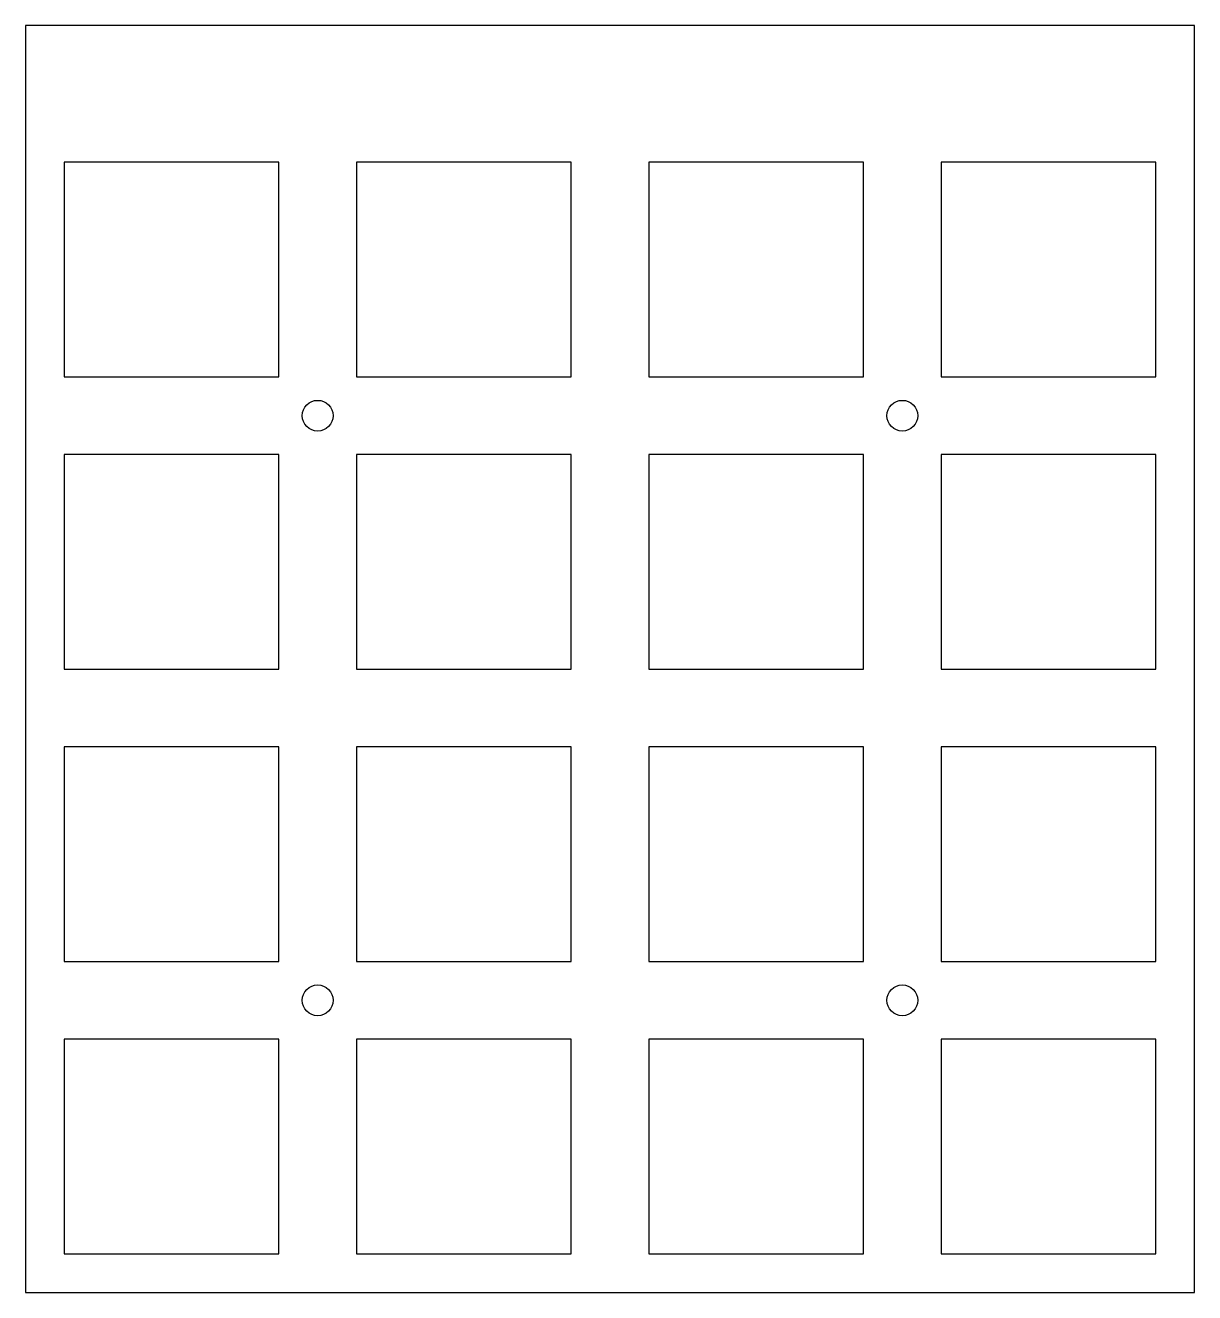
# Model space of a CAD drawing. Header units: millimetres. Extents: x 0 to 76.2, y -98.8 to -16.2.
import ezdxf

# ---------------------------------------------------------------- set-up
doc = ezdxf.new("R2010")
doc.units = ezdxf.units.MM
doc.layers.get('0').update_dxf_attribs({"linetype": 'CONTINUOUS'})

msp = doc.modelspace()

# ---------------------------------------------------------------- linework, layer by layer
for points in [[(76.2002, -16.23375), (0.0002, -16.23375), (0.0002, -98.82226), (76.2002, -98.82226)], [(16.52488, -25.14726), (2.52488, -25.14726), (2.52488, -39.14726), (16.52488, -39.14726)], [(35.57488, -25.14726), (21.57488, -25.14726), (21.57488, -39.14726), (35.57488, -39.14726)], [(54.62488, -25.14726), (40.62488, -25.14726), (40.62488, -39.14726), (54.62488, -39.14726)], [(73.67488, -25.14726), (59.67488, -25.14726), (59.67488, -39.14726), (73.67488, -39.14726)], [(16.52488, -44.19726), (2.52488, -44.19726), (2.52488, -58.19726), (16.52488, -58.19726)], [(35.57488, -44.19726), (21.57488, -44.19726), (21.57488, -58.19726), (35.57488, -58.19726)], [(54.62488, -44.19726), (40.62488, -44.19726), (40.62488, -58.19726), (54.62488, -58.19726)], [(73.67488, -44.19726), (59.67488, -44.19726), (59.67488, -58.19726), (73.67488, -58.19726)], [(16.52488, -63.24726), (2.52488, -63.24726), (2.52488, -77.24726), (16.52488, -77.24726)], [(35.57488, -63.24726), (21.57488, -63.24726), (21.57488, -77.24726), (35.57488, -77.24726)], [(54.62488, -63.24726), (40.62488, -63.24726), (40.62488, -77.24726), (54.62488, -77.24726)], [(73.67488, -63.24726), (59.67488, -63.24726), (59.67488, -77.24726), (73.67488, -77.24726)], [(16.52488, -82.29726), (2.52488, -82.29726), (2.52488, -96.29726), (16.52488, -96.29726)], [(35.57488, -82.29726), (21.57488, -82.29726), (21.57488, -96.29726), (35.57488, -96.29726)], [(54.62488, -82.29726), (40.62488, -82.29726), (40.62488, -96.29726), (54.62488, -96.29726)], [(73.67488, -82.29726), (59.67488, -82.29726), (59.67488, -96.29726), (73.67488, -96.29726)]]:
    msp.add_lwpolyline(points, close=True)
for centre in [(19.05, -41.67198), (57.15012, -41.67202), (19.05, -79.77214), (57.15016, -79.77214)]:
    msp.add_circle(centre, 1)

doc.saveas('drawing.dxf')
